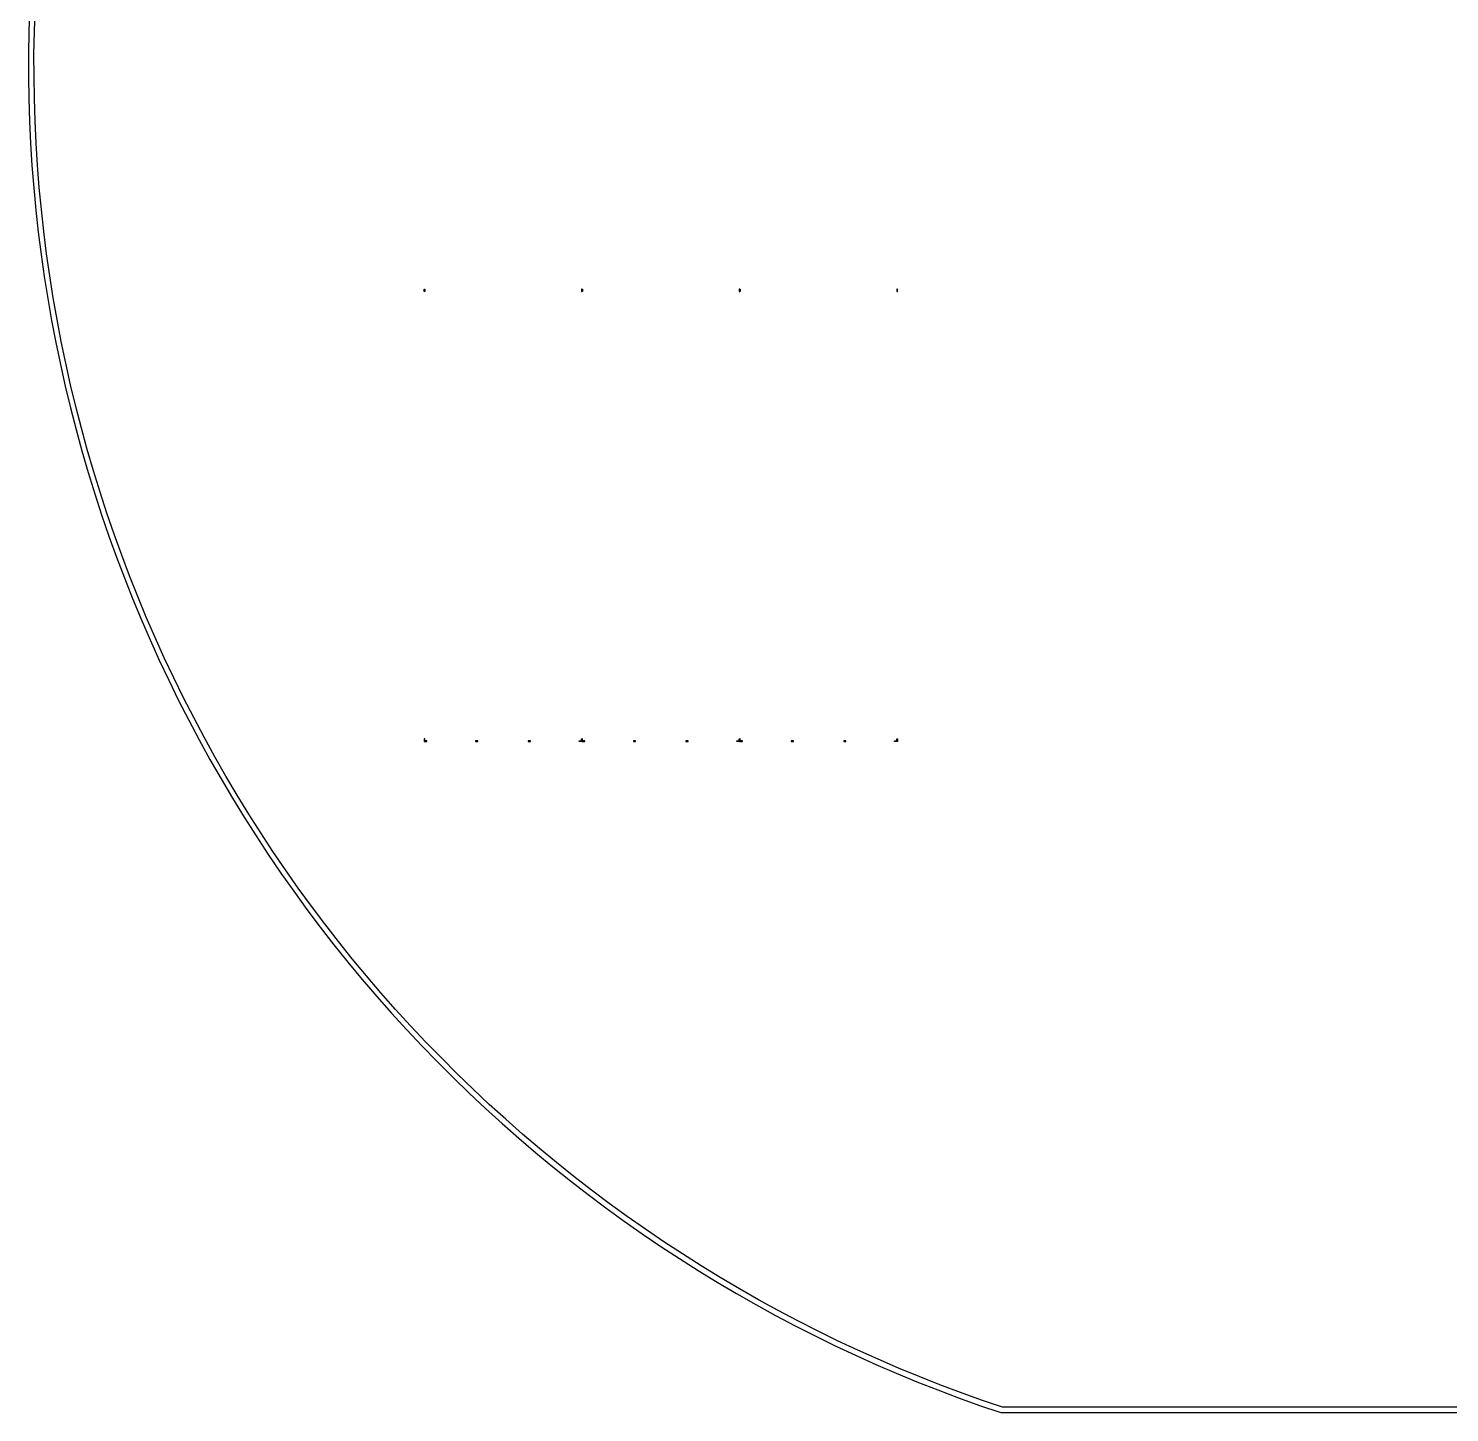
# Model space of a CAD drawing. Extents: x -50899 to 50899, y -48295 to 50898.
# Drawn here: x -50899 to 0, y -48295 to 1302 of the extents above; entities that cross this region are included whole.
import ezdxf

# ---------------------------------------------------------------- set-up
doc = ezdxf.new("R2010")
doc.units = 0
doc.layers.add('PIN', color=3, linetype='continuous')

# ---------------------------------------------------------------- blocks, each defined once
blk = doc.blocks.new('A')
at = {"layer": 'PIN'}
for points in [[(-100, 48400), (0, 48400), (0, 48380), (-80, 48380), (-80, 48300), (-100, 48300), (-100, 48400)], [(1743, 48400), (1823, 48400), (1823, 48380), (1743, 48380), (1743, 48400)], [(3627, 48400), (3707, 48400), (3707, 48380), (3627, 48380), (3627, 48400)], [(5550, 48400), (5450, 48400), (5450, 48380), (5530, 48380), (5530, 48300), (5550, 48300), (5550, 48400)], [(-100, 32193), (-100, 32273), (-80, 32273), (-80, 32193), (-100, 32193)], [(5550, 32193), (5550, 32273), (5530, 32273), (5530, 32193), (5550, 32193)], [(-100, 16027), (-100, 16107), (-80, 16107), (-80, 16027), (-100, 16027)], [(5550, 16027), (5550, 16107), (5530, 16107), (5530, 16027), (5550, 16027)], [(-100, -100), (0, -100), (0, -80), (-80, -80), (-80, 0), (-100, 0), (-100, -100)], [(5550, -100), (5450, -100), (5450, -80), (5530, -80), (5530, 0), (5550, 0), (5550, -100)], [(1743, -100), (1823, -100), (1823, -80), (1743, -80), (1743, -100)], [(3627, -100), (3707, -100), (3707, -80), (3627, -80), (3627, -100)]]:
    blk.add_lwpolyline(points, dxfattribs=at)
blk = doc.blocks.new('B')
at = {"layer": 'PIN'}
for points in [[(-100, 48400), (0, 48400), (0, 48380), (-80, 48380), (-80, 48300), (-100, 48300), (-100, 48400)], [(1743, 48400), (1823, 48400), (1823, 48380), (1743, 48380), (1743, 48400)], [(3627, 48400), (3707, 48400), (3707, 48380), (3627, 48380), (3627, 48400)], [(5550, 48400), (5450, 48400), (5450, 48380), (5530, 48380), (5530, 48300), (5550, 48300), (5550, 48400)], [(-100, 32193), (-100, 32273), (-80, 32273), (-80, 32193), (-100, 32193)], [(5550, 32193), (5550, 32273), (5530, 32273), (5530, 32193), (5550, 32193)], [(-100, 16027), (-100, 16107), (-80, 16107), (-80, 16027), (-100, 16027)], [(5550, 16027), (5550, 16107), (5530, 16107), (5530, 16027), (5550, 16027)], [(-100, -100), (0, -100), (0, -80), (-80, -80), (-80, 0), (-100, 0), (-100, -100)], [(5550, -100), (5450, -100), (5450, -80), (5530, -80), (5530, 0), (5550, 0), (5550, -100)], [(1743, -100), (1823, -100), (1823, -80), (1743, -80), (1743, -100)], [(3627, -100), (3707, -100), (3707, -80), (3627, -80), (3627, -100)]]:
    blk.add_lwpolyline(points, dxfattribs=at)
blk = doc.blocks.new('C')
at = {"layer": 'PIN'}
for points in [[(-100, 48400), (0, 48400), (0, 48380), (-80, 48380), (-80, 48300), (-100, 48300), (-100, 48400)], [(1743, 48400), (1823, 48400), (1823, 48380), (1743, 48380), (1743, 48400)], [(3627, 48400), (3707, 48400), (3707, 48380), (3627, 48380), (3627, 48400)], [(5550, 48400), (5450, 48400), (5450, 48380), (5530, 48380), (5530, 48300), (5550, 48300), (5550, 48400)], [(-100, 32193), (-100, 32273), (-80, 32273), (-80, 32193), (-100, 32193)], [(5550, 32193), (5550, 32273), (5530, 32273), (5530, 32193), (5550, 32193)], [(-100, 16027), (-100, 16107), (-80, 16107), (-80, 16027), (-100, 16027)], [(5550, 16027), (5550, 16107), (5530, 16107), (5530, 16027), (5550, 16027)], [(-100, -100), (0, -100), (0, -80), (-80, -80), (-80, 0), (-100, 0), (-100, -100)], [(5550, -100), (5450, -100), (5450, -80), (5530, -80), (5530, 0), (5550, 0), (5550, -100)], [(1743, -100), (1823, -100), (1823, -80), (1743, -80), (1743, -100)], [(3627, -100), (3707, -100), (3707, -80), (3627, -80), (3627, -100)]]:
    blk.add_lwpolyline(points, dxfattribs=at)

msp = doc.modelspace()

# ---------------------------------------------------------------- linework, layer by layer
for points in [[(-50862, 1979), (-50886, 1180), (-50899, 380), (-50898, -419), (-50885, -1219), (-50860, -2018), (-50822, -2817), (-50771, -3615), (-50708, -4413), (-50633, -5209), (-50545, -6004), (-50444, -6797), (-50331, -7589), (-50206, -8378), (-50068, -9166), (-49918, -9952), (-49755, -10735), (-49580, -11515), (-49393, -12293), (-49194, -13067), (-48983, -13839), (-48759, -14606), (-48524, -15371), (-48276, -16131), (-48017, -16888), (-47746, -17640), (-47463, -18388), (-47168, -19131), (-46861, -19870), (-46543, -20604), (-46214, -21332), (-45873, -22056), (-45521, -22774), (-45158, -23486), (-44783, -24193), (-44397, -24893), (-44001, -25588), (-43593, -26276), (-43175, -26958), (-42746, -27633), (-42307, -28301), (-41857, -28962), (-41397, -29616), (-40926, -30263), (-40446, -30902), (-39955, -31534), (-39455, -32158), (-38945, -32774), (-38425, -33381), (-37896, -33981), (-37357, -34572), (-36810, -35155), (-36253, -35729), (-35687, -36294), (-35112, -36850), (-34529, -37397), (-33937, -37935), (-33337, -38464), (-32729, -38983), (-32112, -39492), (-31488, -39992), (-30855, -40482), (-30216, -40961), (-29568, -41431), (-28914, -41890), (-28252, -42340), (-27583, -42778), (-26908, -43206), (-26226, -43624), (-25537, -44030), (-24842, -44426), (-24141, -44811), (-23434, -45185), (-22721, -45547), (-22003, -45899), (-21279, -46239), (-20550, -46567), (-19816, -46884), (-19077, -47190), (-18333, -47484), (-17585, -47766), (-16832, -48036), (-16075, -48295), (16075, -48295)], [(16012, -48105), (-16012, -48105), (-16766, -47848), (-17516, -47578), (-18261, -47297), (-19002, -47004), (-19738, -46700), (-20469, -46384), (-21195, -46057), (-21916, -45718), (-22632, -45368), (-23342, -45007), (-24046, -44635), (-24745, -44252), (-25437, -43857), (-26123, -43452), (-26802, -43036), (-27475, -42610), (-28141, -42173), (-28800, -41726), (-29452, -41268), (-30097, -40800), (-30734, -40322), (-31364, -39835), (-31986, -39337), (-32600, -38830), (-33206, -38313), (-33804, -37786), (-34393, -37250), (-34974, -36705), (-35547, -36151), (-36110, -35588), (-36665, -35017), (-37211, -34436), (-37747, -33847), (-38274, -33250), (-38792, -32645), (-39300, -32031), (-39798, -31410), (-40287, -30781), (-40766, -30144), (-41234, -29500), (-41692, -28848), (-42141, -28190), (-42578, -27524), (-43005, -26852), (-43422, -26173), (-43828, -25487), (-44223, -24796), (-44607, -24098), (-44980, -23394), (-45342, -22684), (-45693, -21969), (-46032, -21249), (-46361, -20523), (-46677, -19792), (-46982, -19056), (-47276, -18316), (-47558, -17571), (-47828, -16821), (-48087, -16068), (-48333, -15310), (-48568, -14549), (-48790, -13784), (-49001, -13016), (-49199, -12244), (-49386, -11470), (-49560, -10693), (-49722, -9913), (-49871, -9130), (-50008, -8346), (-50133, -7559), (-50246, -6770), (-50346, -5980), (-50434, -5188), (-50509, -4395), (-50572, -3601), (-50622, -2806), (-50660, -2010), (-50685, -1214), (-50698, -418), (-50699, 379), (-50686, 1175), (-50662, 1971)]]:
    msp.add_lwpolyline(points)

# ---------------------------------------------------------------- block references
for name, p in [('A', (-36625, -24150)), ('B', (-30975, -24150)), ('C', (-25325, -24150))]:
    msp.add_blockref(name, p)

doc.saveas('drawing.dxf')
